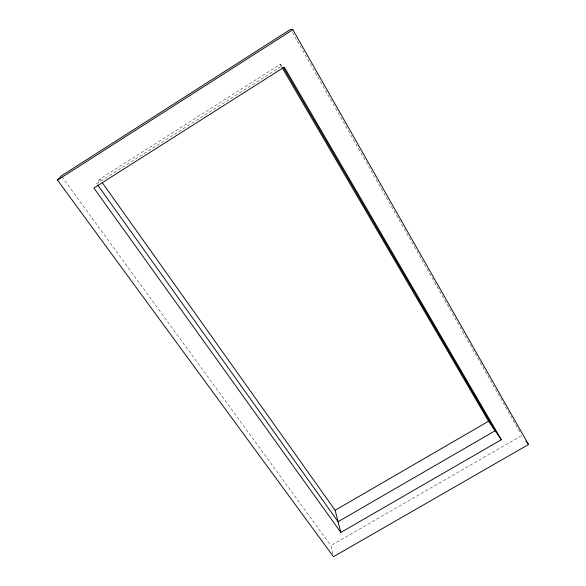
<?xml version="1.0" encoding="UTF-8"?>
<svg xmlns="http://www.w3.org/2000/svg" width="586" height="586" viewBox="0 0 586 586"><rect width="100%" height="100%" fill="white"/><g stroke="black" fill="none" stroke-linecap="round" stroke-linejoin="round"><path stroke-width="0.44" stroke-dasharray="2.93 2.2" d="M99.723 179.074L96.734 183.674L282.298 65.735L280.225 64.292L99.723 179.074L101.312 181.316M332.877 554.136L330.885 545.588L521.774 435.493M61.823 176.65L330.885 545.588M280.225 64.292L281.602 66.665M292.465 32.479L520.873 433.904"/><path stroke-width="0.88" d="M57.509 180.114L61.288 175.917L290.656 29.3L292.875 29.718L528.491 444.503L333.471 556.7L57.509 180.114L292.875 29.718M340.84 532.432L335.133 510.289L488.563 421.224L501.338 439.727L340.84 532.432L93.892 188.04L284.269 67.097L501.338 439.727M525.913 441.038L528.491 444.503M97.796 185.169L338.078 521.708L495.148 430.754L283.221 67.309M102.374 182.803L335.133 510.289M282.064 67.456L488.563 421.224"/></g></svg>
